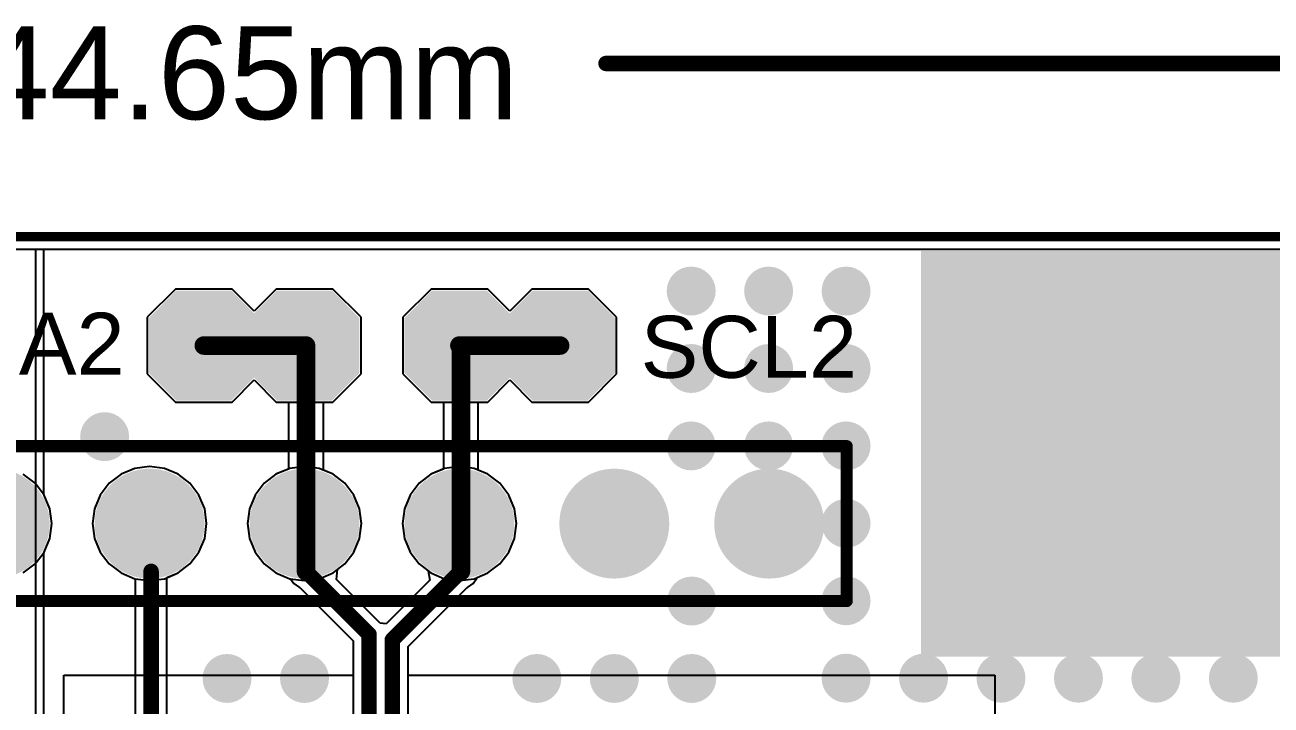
# Model space of a CAD drawing. Header units: millimetres. Extents: x -3 to 5381, y -54 to 5355.
# Drawn here: x 14.75 to 35.18, y -4.68 to 6.47 of the extents above; entities that cross this region are included whole.
import ezdxf

# ---------------------------------------------------------------- set-up
doc = ezdxf.new("R2010")
doc.units = ezdxf.units.MM
for name, color, linetype in [('BottomLayer', 5, 'Continuous'), ('BottomSolder', 6, 'Continuous'), ('Mechanical1', 6, 'Continuous'), ('Mechanical2', 216, 'Continuous'), ('MultiLayer', 9, 'Continuous'), ('PadHoleLayer', 156, 'Continuous'), ('TopLayer', 1, 'Continuous'), ('TopOverlay', 2, 'Continuous'), ('TopSolder', 216, 'Continuous'), ('ViaHoleLayer', 16, 'Continuous')]:
    doc.layers.add(name, color=color, linetype=linetype)
doc.styles.add('Arial', font='arial.ttf', dxfattribs={"height": 0.2})

# ---------------------------------------------------------------- blocks, each defined once
blk = doc.blocks.new('PZ254V_11_07P_3')
at = {"layer": 'BottomLayer'}
blk.add_hatch(color=5, dxfattribs=at).paths.add_polyline_path([(0.7999996699999999, 0.7999996699999999), (0.7999996699999999, -0.7999996699999999), (-0.7999996699999999, -0.7999996699999999), (-0.7999996699999999, 0.7999996699999999)])
h = blk.add_hatch(color=5, dxfattribs=at)
edge = h.paths.add_edge_path()
edge.add_arc((0, -2.54), 0.7999984, 0, 360)
h = blk.add_hatch(color=5, dxfattribs=at)
edge = h.paths.add_edge_path()
edge.add_arc((0, -5.08), 0.7999984, 0, 360)
h = blk.add_hatch(color=5, dxfattribs=at)
edge = h.paths.add_edge_path()
edge.add_arc((0, -7.619999999999999), 0.7999984, 0, 360)
h = blk.add_hatch(color=5, dxfattribs=at)
edge = h.paths.add_edge_path()
edge.add_arc((0, -10.16), 0.7999984, 0, 360)
h = blk.add_hatch(color=5, dxfattribs=at)
edge = h.paths.add_edge_path()
edge.add_arc((0, -12.7), 0.7999984, 0, 360)
h = blk.add_hatch(color=5, dxfattribs=at)
edge = h.paths.add_edge_path()
edge.add_arc((0, -15.24), 0.7999984, 0, 360)
at = {"layer": 'BottomSolder'}
blk.add_hatch(color=6, dxfattribs=at).paths.add_polyline_path([(0.90159967, 0.90159967), (0.90159967, -0.90159967), (-0.90159967, -0.90159967), (-0.90159967, 0.90159967)])
h = blk.add_hatch(color=6, dxfattribs=at)
edge = h.paths.add_edge_path()
edge.add_arc((0, -2.54), 0.9015983999999999, 0, 360)
h = blk.add_hatch(color=6, dxfattribs=at)
edge = h.paths.add_edge_path()
edge.add_arc((0, -5.08), 0.9015983999999999, 0, 360)
h = blk.add_hatch(color=6, dxfattribs=at)
edge = h.paths.add_edge_path()
edge.add_arc((0, -7.619999999999999), 0.9015983999999999, 0, 360)
h = blk.add_hatch(color=6, dxfattribs=at)
edge = h.paths.add_edge_path()
edge.add_arc((0, -10.16), 0.9015983999999999, 0, 360)
h = blk.add_hatch(color=6, dxfattribs=at)
edge = h.paths.add_edge_path()
edge.add_arc((0, -12.7), 0.9015983999999999, 0, 360)
h = blk.add_hatch(color=6, dxfattribs=at)
edge = h.paths.add_edge_path()
edge.add_arc((0, -15.24), 0.9015983999999999, 0, 360)
at = {"layer": 'MultiLayer'}
blk.add_hatch(color=9, dxfattribs=at).paths.add_polyline_path([(0.7999996699999999, 0.7999996699999999), (0.7999996699999999, -0.7999996699999999), (-0.7999996699999999, -0.7999996699999999), (-0.7999996699999999, 0.7999996699999999)])
h = blk.add_hatch(color=9, dxfattribs=at)
edge = h.paths.add_edge_path()
edge.add_arc((0, -2.54), 0.7999984, 0, 360)
h = blk.add_hatch(color=9, dxfattribs=at)
edge = h.paths.add_edge_path()
edge.add_arc((0, -5.08), 0.7999984, 0, 360)
h = blk.add_hatch(color=9, dxfattribs=at)
edge = h.paths.add_edge_path()
edge.add_arc((0, -7.619999999999999), 0.7999984, 0, 360)
h = blk.add_hatch(color=9, dxfattribs=at)
edge = h.paths.add_edge_path()
edge.add_arc((0, -10.16), 0.7999984, 0, 360)
h = blk.add_hatch(color=9, dxfattribs=at)
edge = h.paths.add_edge_path()
edge.add_arc((0, -12.7), 0.7999984, 0, 360)
h = blk.add_hatch(color=9, dxfattribs=at)
edge = h.paths.add_edge_path()
edge.add_arc((0, -15.24), 0.7999984, 0, 360)
at = {"layer": 'PadHoleLayer'}
h = blk.add_hatch(color=156, dxfattribs=at)
edge = h.paths.add_edge_path()
edge.add_arc((0, 0), 0.4499991, 0, 360)
h = blk.add_hatch(color=156, dxfattribs=at)
edge = h.paths.add_edge_path()
edge.add_arc((0, -2.54), 0.4499991, 0, 360)
h = blk.add_hatch(color=156, dxfattribs=at)
edge = h.paths.add_edge_path()
edge.add_arc((0, -5.08), 0.4499991, 0, 360)
h = blk.add_hatch(color=156, dxfattribs=at)
edge = h.paths.add_edge_path()
edge.add_arc((0, -7.619999999999999), 0.4499991, 0, 360)
h = blk.add_hatch(color=156, dxfattribs=at)
edge = h.paths.add_edge_path()
edge.add_arc((0, -10.16), 0.4499991, 0, 360)
h = blk.add_hatch(color=156, dxfattribs=at)
edge = h.paths.add_edge_path()
edge.add_arc((0, -12.7), 0.4499991, 0, 360)
h = blk.add_hatch(color=156, dxfattribs=at)
edge = h.paths.add_edge_path()
edge.add_arc((0, -15.24), 0.4499991, 0, 360)
at = {"layer": 'TopLayer'}
blk.add_hatch(color=1, dxfattribs=at).paths.add_polyline_path([(0.7999996699999999, 0.7999996699999999), (0.7999996699999999, -0.7999996699999999), (-0.7999996699999999, -0.7999996699999999), (-0.7999996699999999, 0.7999996699999999)])
h = blk.add_hatch(color=1, dxfattribs=at)
edge = h.paths.add_edge_path()
edge.add_arc((0, -2.54), 0.7999984, 0, 360)
h = blk.add_hatch(color=1, dxfattribs=at)
edge = h.paths.add_edge_path()
edge.add_arc((0, -5.08), 0.7999984, 0, 360)
h = blk.add_hatch(color=1, dxfattribs=at)
edge = h.paths.add_edge_path()
edge.add_arc((0, -7.619999999999999), 0.7999984, 0, 360)
h = blk.add_hatch(color=1, dxfattribs=at)
edge = h.paths.add_edge_path()
edge.add_arc((0, -10.16), 0.7999984, 0, 360)
h = blk.add_hatch(color=1, dxfattribs=at)
edge = h.paths.add_edge_path()
edge.add_arc((0, -12.7), 0.7999984, 0, 360)
h = blk.add_hatch(color=1, dxfattribs=at)
edge = h.paths.add_edge_path()
edge.add_arc((0, -15.24), 0.7999984, 0, 360)
at = {"layer": 'TopSolder'}
blk.add_hatch(color=216, dxfattribs=at).paths.add_polyline_path([(0.90159967, 0.90159967), (0.90159967, -0.90159967), (-0.90159967, -0.90159967), (-0.90159967, 0.90159967)])
h = blk.add_hatch(color=216, dxfattribs=at)
edge = h.paths.add_edge_path()
edge.add_arc((0, -2.54), 0.9015983999999999, 0, 360)
h = blk.add_hatch(color=216, dxfattribs=at)
edge = h.paths.add_edge_path()
edge.add_arc((0, -5.08), 0.9015983999999999, 0, 360)
h = blk.add_hatch(color=216, dxfattribs=at)
edge = h.paths.add_edge_path()
edge.add_arc((0, -7.619999999999999), 0.9015983999999999, 0, 360)
h = blk.add_hatch(color=216, dxfattribs=at)
edge = h.paths.add_edge_path()
edge.add_arc((0, -10.16), 0.9015983999999999, 0, 360)
h = blk.add_hatch(color=216, dxfattribs=at)
edge = h.paths.add_edge_path()
edge.add_arc((0, -12.7), 0.9015983999999999, 0, 360)
h = blk.add_hatch(color=216, dxfattribs=at)
edge = h.paths.add_edge_path()
edge.add_arc((0, -15.24), 0.9015983999999999, 0, 360)
at = {"layer": 'TopOverlay', "const_width": 0.1999996}
for points in [[(-1.27, 1.27), (1.27, 1.27)], [(-1.27, 1.27), (-1.27, -16.51)], [(1.27, 1.27), (1.27, -16.51)], [(-1.27, -16.51), (1.27, -16.51)]]:
    blk.add_lwpolyline(points, dxfattribs=at)
at = {"layer": 'TopOverlay', "const_width": 0.0999998}
for points in [[(-1.3199999, 1.27, 1), (-1.2200001, 1.27, 1)], [(-1.3199999, 1.27, 1), (-1.2200001, 1.27, 1)], [(1.2200001, 1.27, 1), (1.3199999, 1.27, 1)], [(1.2200001, 1.27, 1), (1.3199999, 1.27, 1)], [(-1.3199999, -16.51, 1), (-1.2200001, -16.51, 1)], [(-1.3199999, -16.51, 1), (-1.2200001, -16.51, 1)], [(1.2200001, -16.51, 1), (1.3199999, -16.51, 1)], [(1.2200001, -16.51, 1), (1.3199999, -16.51, 1)]]:
    blk.add_lwpolyline(points, format="xyb", close=True, dxfattribs=at)
blk = doc.blocks.new('WIREPAD_30')
at = {"layer": 'BottomLayer'}
blk.add_hatch(color=5, dxfattribs=at).paths.add_polyline_path([(-0.259638165, -2.50631833), (-1.059637835, -2.50631833), (-1.45963767, -2.906318165), (-1.45963767, -3.706317835), (-1.059637835, -4.10631767), (-0.259638165, -4.10631767), (0.14036167, -3.706317835), (0.14036167, -2.906318165)])
at = {"layer": 'BottomSolder'}
blk.add_hatch(color=6, dxfattribs=at).paths.add_polyline_path([(-0.208838165, -2.40471833), (-1.110437835, -2.40471833), (-1.56123767, -2.855518165), (-1.56123767, -3.757117835), (-1.110437835, -4.20791767), (-0.208838165, -4.20791767), (0.24196167, -3.757117835), (0.24196167, -2.855518165)])
at = {"layer": 'MultiLayer'}
blk.add_hatch(color=9, dxfattribs=at).paths.add_polyline_path([(-0.259638165, -2.50631833), (-1.059637835, -2.50631833), (-1.45963767, -2.906318165), (-1.45963767, -3.706317835), (-1.059637835, -4.10631767), (-0.259638165, -4.10631767), (0.14036167, -3.706317835), (0.14036167, -2.906318165)])
at = {"layer": 'PadHoleLayer'}
h = blk.add_hatch(color=156, dxfattribs=at)
edge = h.paths.add_edge_path()
edge.add_arc((-0.659638, -3.306318), 0.40649906, 0, 360)
at = {"layer": 'TopLayer'}
blk.add_hatch(color=1, dxfattribs=at).paths.add_polyline_path([(-0.259638165, -2.50631833), (-1.059637835, -2.50631833), (-1.45963767, -2.906318165), (-1.45963767, -3.706317835), (-1.059637835, -4.10631767), (-0.259638165, -4.10631767), (0.14036167, -3.706317835), (0.14036167, -2.906318165)])
at = {"layer": 'TopSolder'}
blk.add_hatch(color=216, dxfattribs=at).paths.add_polyline_path([(-0.208838165, -2.40471833), (-1.110437835, -2.40471833), (-1.56123767, -2.855518165), (-1.56123767, -3.757117835), (-1.110437835, -4.20791767), (-0.208838165, -4.20791767), (0.24196167, -3.757117835), (0.24196167, -2.855518165)])
blk = doc.blocks.new('WIREPAD_31')
at = {"layer": 'BottomLayer'}
blk.add_hatch(color=5, dxfattribs=at).paths.add_polyline_path([(0.399999835, 0.7999996699999999), (-0.399999835, 0.7999996699999999), (-0.7999996699999999, 0.399999835), (-0.7999996699999999, -0.399999835), (-0.399999835, -0.7999996699999999), (0.399999835, -0.7999996699999999), (0.7999996699999999, -0.399999835), (0.7999996699999999, 0.399999835)])
at = {"layer": 'BottomSolder'}
blk.add_hatch(color=6, dxfattribs=at).paths.add_polyline_path([(0.450799835, 0.90159967), (-0.450799835, 0.90159967), (-0.90159967, 0.450799835), (-0.90159967, -0.450799835), (-0.450799835, -0.90159967), (0.450799835, -0.90159967), (0.90159967, -0.450799835), (0.90159967, 0.450799835)])
at = {"layer": 'MultiLayer'}
blk.add_hatch(color=9, dxfattribs=at).paths.add_polyline_path([(0.399999835, 0.7999996699999999), (-0.399999835, 0.7999996699999999), (-0.7999996699999999, 0.399999835), (-0.7999996699999999, -0.399999835), (-0.399999835, -0.7999996699999999), (0.399999835, -0.7999996699999999), (0.7999996699999999, -0.399999835), (0.7999996699999999, 0.399999835)])
at = {"layer": 'PadHoleLayer'}
h = blk.add_hatch(color=156, dxfattribs=at)
edge = h.paths.add_edge_path()
edge.add_arc((0, 0), 0.40649906, 0, 360)
at = {"layer": 'TopLayer'}
blk.add_hatch(color=1, dxfattribs=at).paths.add_polyline_path([(0.399999835, 0.7999996699999999), (-0.399999835, 0.7999996699999999), (-0.7999996699999999, 0.399999835), (-0.7999996699999999, -0.399999835), (-0.399999835, -0.7999996699999999), (0.399999835, -0.7999996699999999), (0.7999996699999999, -0.399999835), (0.7999996699999999, 0.399999835)])
at = {"layer": 'TopSolder'}
blk.add_hatch(color=216, dxfattribs=at).paths.add_polyline_path([(0.450799835, 0.90159967), (-0.450799835, 0.90159967), (-0.90159967, 0.450799835), (-0.90159967, -0.450799835), (-0.450799835, -0.90159967), (0.450799835, -0.90159967), (0.90159967, -0.450799835), (0.90159967, 0.450799835)])
blk = doc.blocks.new('WIREPAD_34')
at = {"layer": 'BottomLayer'}
blk.add_hatch(color=5, dxfattribs=at).paths.add_polyline_path([(1.035761835, 0.7999996699999999), (0.235762165, 0.7999996699999999), (-0.16423767, 0.399999835), (-0.16423767, -0.399999835), (0.235762165, -0.7999996699999999), (1.035761835, -0.7999996699999999), (1.43576167, -0.399999835), (1.43576167, 0.399999835)])
at = {"layer": 'BottomSolder'}
blk.add_hatch(color=6, dxfattribs=at).paths.add_polyline_path([(1.086561835, 0.90159967), (0.184962165, 0.90159967), (-0.26583767, 0.450799835), (-0.26583767, -0.450799835), (0.184962165, -0.90159967), (1.086561835, -0.90159967), (1.53736167, -0.450799835), (1.53736167, 0.450799835)])
at = {"layer": 'MultiLayer'}
blk.add_hatch(color=9, dxfattribs=at).paths.add_polyline_path([(1.035761835, 0.7999996699999999), (0.235762165, 0.7999996699999999), (-0.16423767, 0.399999835), (-0.16423767, -0.399999835), (0.235762165, -0.7999996699999999), (1.035761835, -0.7999996699999999), (1.43576167, -0.399999835), (1.43576167, 0.399999835)])
at = {"layer": 'PadHoleLayer'}
h = blk.add_hatch(color=156, dxfattribs=at)
edge = h.paths.add_edge_path()
edge.add_arc((0.6357619999999999, 0), 0.40649906, 0, 360)
at = {"layer": 'TopLayer'}
blk.add_hatch(color=1, dxfattribs=at).paths.add_polyline_path([(1.035761835, 0.7999996699999999), (0.235762165, 0.7999996699999999), (-0.16423767, 0.399999835), (-0.16423767, -0.399999835), (0.235762165, -0.7999996699999999), (1.035761835, -0.7999996699999999), (1.43576167, -0.399999835), (1.43576167, 0.399999835)])
at = {"layer": 'TopSolder'}
blk.add_hatch(color=216, dxfattribs=at).paths.add_polyline_path([(1.086561835, 0.90159967), (0.184962165, 0.90159967), (-0.26583767, 0.450799835), (-0.26583767, -0.450799835), (0.184962165, -0.90159967), (1.086561835, -0.90159967), (1.53736167, -0.450799835), (1.53736167, 0.450799835)])
blk = doc.blocks.new('WIREPAD_35')
at = {"layer": 'BottomLayer'}
blk.add_hatch(color=5, dxfattribs=at).paths.add_polyline_path([(0.399999835, 0.7999996699999999), (-0.399999835, 0.7999996699999999), (-0.7999996699999999, 0.399999835), (-0.7999996699999999, -0.399999835), (-0.399999835, -0.7999996699999999), (0.399999835, -0.7999996699999999), (0.7999996699999999, -0.399999835), (0.7999996699999999, 0.399999835)])
at = {"layer": 'BottomSolder'}
blk.add_hatch(color=6, dxfattribs=at).paths.add_polyline_path([(0.450799835, 0.90159967), (-0.450799835, 0.90159967), (-0.90159967, 0.450799835), (-0.90159967, -0.450799835), (-0.450799835, -0.90159967), (0.450799835, -0.90159967), (0.90159967, -0.450799835), (0.90159967, 0.450799835)])
at = {"layer": 'MultiLayer'}
blk.add_hatch(color=9, dxfattribs=at).paths.add_polyline_path([(0.399999835, 0.7999996699999999), (-0.399999835, 0.7999996699999999), (-0.7999996699999999, 0.399999835), (-0.7999996699999999, -0.399999835), (-0.399999835, -0.7999996699999999), (0.399999835, -0.7999996699999999), (0.7999996699999999, -0.399999835), (0.7999996699999999, 0.399999835)])
at = {"layer": 'PadHoleLayer'}
h = blk.add_hatch(color=156, dxfattribs=at)
edge = h.paths.add_edge_path()
edge.add_arc((0, 0), 0.40649906, 0, 360)
at = {"layer": 'TopLayer'}
blk.add_hatch(color=1, dxfattribs=at).paths.add_polyline_path([(0.399999835, 0.7999996699999999), (-0.399999835, 0.7999996699999999), (-0.7999996699999999, 0.399999835), (-0.7999996699999999, -0.399999835), (-0.399999835, -0.7999996699999999), (0.399999835, -0.7999996699999999), (0.7999996699999999, -0.399999835), (0.7999996699999999, 0.399999835)])
at = {"layer": 'TopSolder'}
blk.add_hatch(color=216, dxfattribs=at).paths.add_polyline_path([(0.450799835, 0.90159967), (-0.450799835, 0.90159967), (-0.90159967, 0.450799835), (-0.90159967, -0.450799835), (-0.450799835, -0.90159967), (0.450799835, -0.90159967), (0.90159967, -0.450799835), (0.90159967, 0.450799835)])
blk = doc.blocks.new('6_5MM_THTPAD_39')
at = {"layer": 'BottomLayer'}
blk.add_hatch(color=5, dxfattribs=at).paths.add_polyline_path([(7.798562, 3.989832), (14.250162, 3.989832), (14.250162, -2.461768), (7.798562, -2.461768)])
at = {"layer": 'BottomSolder'}
blk.add_hatch(color=6, dxfattribs=at).paths.add_polyline_path([(7.696962, 4.091432), (14.351762, 4.091432), (14.351762, -2.563368), (7.696962, -2.563368)])
at = {"layer": 'MultiLayer'}
blk.add_hatch(color=9, dxfattribs=at).paths.add_polyline_path([(7.798562, 3.989832), (14.250162, 3.989832), (14.250162, -2.461768), (7.798562, -2.461768)])
at = {"layer": 'PadHoleLayer'}
h = blk.add_hatch(color=156, dxfattribs=at)
edge = h.paths.add_edge_path()
edge.add_arc((11.024362, 0.7640319999999999), 1.00000054, 0, 360)
at = {"layer": 'TopLayer'}
blk.add_hatch(color=1, dxfattribs=at).paths.add_polyline_path([(7.798562, 3.989832), (14.250162, 3.989832), (14.250162, -2.461768), (7.798562, -2.461768)])
at = {"layer": 'TopSolder'}
blk.add_hatch(color=216, dxfattribs=at).paths.add_polyline_path([(7.696962, 4.091432), (14.351762, 4.091432), (14.351762, -2.563368), (7.696962, -2.563368)])

msp = doc.modelspace()

# ---------------------------------------------------------------- hatches: boundary and pattern name
at = {"layer": 'BottomLayer'}
h = msp.add_hatch(color=5, dxfattribs=at)
edge = h.paths.add_edge_path()
edge.add_arc((25.67025346, 2.10855306), 0.2999994, 0, 360)
h = msp.add_hatch(color=5, dxfattribs=at)
edge = h.paths.add_edge_path()
edge.add_arc((26.94025346, 2.10855306), 0.2999994, 0, 360)
h = msp.add_hatch(color=5, dxfattribs=at)
edge = h.paths.add_edge_path()
edge.add_arc((28.21025346, 2.10855306), 0.2999994, 0, 360)
h = msp.add_hatch(color=5, dxfattribs=at)
edge = h.paths.add_edge_path()
edge.add_arc((25.67025346, 0.83855306), 0.2999994, 0, 360)
h = msp.add_hatch(color=5, dxfattribs=at)
edge = h.paths.add_edge_path()
edge.add_arc((26.94025346, 0.83855306), 0.2999994, 0, 360)
h = msp.add_hatch(color=5, dxfattribs=at)
edge = h.paths.add_edge_path()
edge.add_arc((28.21025346, 0.83855306), 0.2999994, 0, 360)
h = msp.add_hatch(color=5, dxfattribs=at)
edge = h.paths.add_edge_path()
edge.add_arc((16.0528, -0.2794), 0.2999994, 0, 360)
h = msp.add_hatch(color=5, dxfattribs=at)
edge = h.paths.add_edge_path()
edge.add_arc((25.67025346, -0.43144694), 0.2999994, 0, 360)
h = msp.add_hatch(color=5, dxfattribs=at)
edge = h.paths.add_edge_path()
edge.add_arc((26.94025346, -0.43144694), 0.2999994, 0, 360)
h = msp.add_hatch(color=5, dxfattribs=at)
edge = h.paths.add_edge_path()
edge.add_arc((28.21025346, -0.43144694), 0.2999994, 0, 360)
h = msp.add_hatch(color=5, dxfattribs=at)
edge = h.paths.add_edge_path()
edge.add_arc((28.21025346, -1.70144694), 0.2999994, 0, 360)
h = msp.add_hatch(color=5, dxfattribs=at)
edge = h.paths.add_edge_path()
edge.add_arc((25.680162, -2.976118), 0.2999994, 0, 360)
h = msp.add_hatch(color=5, dxfattribs=at)
edge = h.paths.add_edge_path()
edge.add_arc((28.21025346, -2.97144694), 0.2999994, 0, 360)
h = msp.add_hatch(color=5, dxfattribs=at)
edge = h.paths.add_edge_path()
edge.add_arc((18.060162, -4.246118), 0.2999994, 0, 360)
h = msp.add_hatch(color=5, dxfattribs=at)
edge = h.paths.add_edge_path()
edge.add_arc((19.330162, -4.246118), 0.2999994, 0, 360)
h = msp.add_hatch(color=5, dxfattribs=at)
edge = h.paths.add_edge_path()
edge.add_arc((23.140162, -4.246118), 0.2999994, 0, 360)
h = msp.add_hatch(color=5, dxfattribs=at)
edge = h.paths.add_edge_path()
edge.add_arc((24.410162, -4.246118), 0.2999994, 0, 360)
h = msp.add_hatch(color=5, dxfattribs=at)
edge = h.paths.add_edge_path()
edge.add_arc((25.680162, -4.246118), 0.2999994, 0, 360)
h = msp.add_hatch(color=5, dxfattribs=at)
edge = h.paths.add_edge_path()
edge.add_arc((28.21025346, -4.241446939999999), 0.2999994, 0, 360)
h = msp.add_hatch(color=5, dxfattribs=at)
edge = h.paths.add_edge_path()
edge.add_arc((29.48025346, -4.241446939999999), 0.2999994, 0, 360)
h = msp.add_hatch(color=5, dxfattribs=at)
edge = h.paths.add_edge_path()
edge.add_arc((30.75025346, -4.241446939999999), 0.2999994, 0, 360)
h = msp.add_hatch(color=5, dxfattribs=at)
edge = h.paths.add_edge_path()
edge.add_arc((32.02025346, -4.241446939999999), 0.2999994, 0, 360)
h = msp.add_hatch(color=5, dxfattribs=at)
edge = h.paths.add_edge_path()
edge.add_arc((33.29025346, -4.241446939999999), 0.2999994, 0, 360)
h = msp.add_hatch(color=5, dxfattribs=at)
edge = h.paths.add_edge_path()
edge.add_arc((34.56025346, -4.241446939999999), 0.2999994, 0, 360)
at = {"layer": 'BottomSolder'}
h = msp.add_hatch(color=6, dxfattribs=at)
edge = h.paths.add_edge_path()
edge.add_arc((25.67025346, 2.10855306), 0.4015993999999999, 0, 360)
h = msp.add_hatch(color=6, dxfattribs=at)
edge = h.paths.add_edge_path()
edge.add_arc((26.94025346, 2.10855306), 0.4015993999999999, 0, 360)
h = msp.add_hatch(color=6, dxfattribs=at)
edge = h.paths.add_edge_path()
edge.add_arc((28.21025346, 2.10855306), 0.4015993999999999, 0, 360)
h = msp.add_hatch(color=6, dxfattribs=at)
edge = h.paths.add_edge_path()
edge.add_arc((25.67025346, 0.83855306), 0.4015993999999999, 0, 360)
h = msp.add_hatch(color=6, dxfattribs=at)
edge = h.paths.add_edge_path()
edge.add_arc((26.94025346, 0.83855306), 0.4015993999999999, 0, 360)
h = msp.add_hatch(color=6, dxfattribs=at)
edge = h.paths.add_edge_path()
edge.add_arc((28.21025346, 0.83855306), 0.4015993999999999, 0, 360)
h = msp.add_hatch(color=6, dxfattribs=at)
edge = h.paths.add_edge_path()
edge.add_arc((16.0528, -0.2794), 0.4015993999999999, 0, 360)
h = msp.add_hatch(color=6, dxfattribs=at)
edge = h.paths.add_edge_path()
edge.add_arc((25.67025346, -0.43144694), 0.4015993999999999, 0, 360)
h = msp.add_hatch(color=6, dxfattribs=at)
edge = h.paths.add_edge_path()
edge.add_arc((26.94025346, -0.43144694), 0.4015993999999999, 0, 360)
h = msp.add_hatch(color=6, dxfattribs=at)
edge = h.paths.add_edge_path()
edge.add_arc((28.21025346, -0.43144694), 0.4015993999999999, 0, 360)
h = msp.add_hatch(color=6, dxfattribs=at)
edge = h.paths.add_edge_path()
edge.add_arc((28.21025346, -1.70144694), 0.4015993999999999, 0, 360)
h = msp.add_hatch(color=6, dxfattribs=at)
edge = h.paths.add_edge_path()
edge.add_arc((25.680162, -2.976118), 0.4015993999999999, 0, 360)
h = msp.add_hatch(color=6, dxfattribs=at)
edge = h.paths.add_edge_path()
edge.add_arc((28.21025346, -2.97144694), 0.4015993999999999, 0, 360)
h = msp.add_hatch(color=6, dxfattribs=at)
edge = h.paths.add_edge_path()
edge.add_arc((18.060162, -4.246118), 0.4015993999999999, 0, 360)
h = msp.add_hatch(color=6, dxfattribs=at)
edge = h.paths.add_edge_path()
edge.add_arc((19.330162, -4.246118), 0.4015993999999999, 0, 360)
h = msp.add_hatch(color=6, dxfattribs=at)
edge = h.paths.add_edge_path()
edge.add_arc((23.140162, -4.246118), 0.4015993999999999, 0, 360)
h = msp.add_hatch(color=6, dxfattribs=at)
edge = h.paths.add_edge_path()
edge.add_arc((24.410162, -4.246118), 0.4015993999999999, 0, 360)
h = msp.add_hatch(color=6, dxfattribs=at)
edge = h.paths.add_edge_path()
edge.add_arc((25.680162, -4.246118), 0.4015993999999999, 0, 360)
h = msp.add_hatch(color=6, dxfattribs=at)
edge = h.paths.add_edge_path()
edge.add_arc((28.21025346, -4.241446939999999), 0.4015993999999999, 0, 360)
h = msp.add_hatch(color=6, dxfattribs=at)
edge = h.paths.add_edge_path()
edge.add_arc((29.48025346, -4.241446939999999), 0.4015993999999999, 0, 360)
h = msp.add_hatch(color=6, dxfattribs=at)
edge = h.paths.add_edge_path()
edge.add_arc((30.75025346, -4.241446939999999), 0.4015993999999999, 0, 360)
h = msp.add_hatch(color=6, dxfattribs=at)
edge = h.paths.add_edge_path()
edge.add_arc((32.02025346, -4.241446939999999), 0.4015993999999999, 0, 360)
h = msp.add_hatch(color=6, dxfattribs=at)
edge = h.paths.add_edge_path()
edge.add_arc((33.29025346, -4.241446939999999), 0.4015993999999999, 0, 360)
h = msp.add_hatch(color=6, dxfattribs=at)
edge = h.paths.add_edge_path()
edge.add_arc((34.56025346, -4.241446939999999), 0.4015993999999999, 0, 360)
at = {"layer": 'TopLayer'}
h = msp.add_hatch(color=1, dxfattribs=at)
edge = h.paths.add_edge_path()
edge.add_arc((25.67025346, 2.10855306), 0.2999994, 0, 360)
h = msp.add_hatch(color=1, dxfattribs=at)
edge = h.paths.add_edge_path()
edge.add_arc((26.94025346, 2.10855306), 0.2999994, 0, 360)
h = msp.add_hatch(color=1, dxfattribs=at)
edge = h.paths.add_edge_path()
edge.add_arc((28.21025346, 2.10855306), 0.2999994, 0, 360)
h = msp.add_hatch(color=1, dxfattribs=at)
edge = h.paths.add_edge_path()
edge.add_arc((25.67025346, 0.83855306), 0.2999994, 0, 360)
h = msp.add_hatch(color=1, dxfattribs=at)
edge = h.paths.add_edge_path()
edge.add_arc((26.94025346, 0.83855306), 0.2999994, 0, 360)
h = msp.add_hatch(color=1, dxfattribs=at)
edge = h.paths.add_edge_path()
edge.add_arc((28.21025346, 0.83855306), 0.2999994, 0, 360)
h = msp.add_hatch(color=1, dxfattribs=at)
edge = h.paths.add_edge_path()
edge.add_arc((16.0528, -0.2794), 0.2999994, 0, 360)
h = msp.add_hatch(color=1, dxfattribs=at)
edge = h.paths.add_edge_path()
edge.add_arc((25.67025346, -0.43144694), 0.2999994, 0, 360)
h = msp.add_hatch(color=1, dxfattribs=at)
edge = h.paths.add_edge_path()
edge.add_arc((26.94025346, -0.43144694), 0.2999994, 0, 360)
h = msp.add_hatch(color=1, dxfattribs=at)
edge = h.paths.add_edge_path()
edge.add_arc((28.21025346, -0.43144694), 0.2999994, 0, 360)
h = msp.add_hatch(color=1, dxfattribs=at)
edge = h.paths.add_edge_path()
edge.add_arc((28.21025346, -1.70144694), 0.2999994, 0, 360)
h = msp.add_hatch(color=1, dxfattribs=at)
edge = h.paths.add_edge_path()
edge.add_arc((25.680162, -2.976118), 0.2999994, 0, 360)
h = msp.add_hatch(color=1, dxfattribs=at)
edge = h.paths.add_edge_path()
edge.add_arc((28.21025346, -2.97144694), 0.2999994, 0, 360)
h = msp.add_hatch(color=1, dxfattribs=at)
edge = h.paths.add_edge_path()
edge.add_arc((18.060162, -4.246118), 0.2999994, 0, 360)
h = msp.add_hatch(color=1, dxfattribs=at)
edge = h.paths.add_edge_path()
edge.add_arc((19.330162, -4.246118), 0.2999994, 0, 360)
h = msp.add_hatch(color=1, dxfattribs=at)
edge = h.paths.add_edge_path()
edge.add_arc((23.140162, -4.246118), 0.2999994, 0, 360)
h = msp.add_hatch(color=1, dxfattribs=at)
edge = h.paths.add_edge_path()
edge.add_arc((24.410162, -4.246118), 0.2999994, 0, 360)
h = msp.add_hatch(color=1, dxfattribs=at)
edge = h.paths.add_edge_path()
edge.add_arc((25.680162, -4.246118), 0.2999994, 0, 360)
h = msp.add_hatch(color=1, dxfattribs=at)
edge = h.paths.add_edge_path()
edge.add_arc((28.21025346, -4.241446939999999), 0.2999994, 0, 360)
h = msp.add_hatch(color=1, dxfattribs=at)
edge = h.paths.add_edge_path()
edge.add_arc((29.48025346, -4.241446939999999), 0.2999994, 0, 360)
h = msp.add_hatch(color=1, dxfattribs=at)
edge = h.paths.add_edge_path()
edge.add_arc((30.75025346, -4.241446939999999), 0.2999994, 0, 360)
h = msp.add_hatch(color=1, dxfattribs=at)
edge = h.paths.add_edge_path()
edge.add_arc((32.02025346, -4.241446939999999), 0.2999994, 0, 360)
h = msp.add_hatch(color=1, dxfattribs=at)
edge = h.paths.add_edge_path()
edge.add_arc((33.29025346, -4.241446939999999), 0.2999994, 0, 360)
h = msp.add_hatch(color=1, dxfattribs=at)
edge = h.paths.add_edge_path()
edge.add_arc((34.56025346, -4.241446939999999), 0.2999994, 0, 360)
at = {"layer": 'TopSolder'}
h = msp.add_hatch(color=216, dxfattribs=at)
edge = h.paths.add_edge_path()
edge.add_arc((25.67025346, 2.10855306), 0.4015993999999999, 0, 360)
h = msp.add_hatch(color=216, dxfattribs=at)
edge = h.paths.add_edge_path()
edge.add_arc((26.94025346, 2.10855306), 0.4015993999999999, 0, 360)
h = msp.add_hatch(color=216, dxfattribs=at)
edge = h.paths.add_edge_path()
edge.add_arc((28.21025346, 2.10855306), 0.4015993999999999, 0, 360)
h = msp.add_hatch(color=216, dxfattribs=at)
edge = h.paths.add_edge_path()
edge.add_arc((25.67025346, 0.83855306), 0.4015993999999999, 0, 360)
h = msp.add_hatch(color=216, dxfattribs=at)
edge = h.paths.add_edge_path()
edge.add_arc((26.94025346, 0.83855306), 0.4015993999999999, 0, 360)
h = msp.add_hatch(color=216, dxfattribs=at)
edge = h.paths.add_edge_path()
edge.add_arc((28.21025346, 0.83855306), 0.4015993999999999, 0, 360)
h = msp.add_hatch(color=216, dxfattribs=at)
edge = h.paths.add_edge_path()
edge.add_arc((16.0528, -0.2794), 0.4015993999999999, 0, 360)
h = msp.add_hatch(color=216, dxfattribs=at)
edge = h.paths.add_edge_path()
edge.add_arc((25.67025346, -0.43144694), 0.4015993999999999, 0, 360)
h = msp.add_hatch(color=216, dxfattribs=at)
edge = h.paths.add_edge_path()
edge.add_arc((26.94025346, -0.43144694), 0.4015993999999999, 0, 360)
h = msp.add_hatch(color=216, dxfattribs=at)
edge = h.paths.add_edge_path()
edge.add_arc((28.21025346, -0.43144694), 0.4015993999999999, 0, 360)
h = msp.add_hatch(color=216, dxfattribs=at)
edge = h.paths.add_edge_path()
edge.add_arc((28.21025346, -1.70144694), 0.4015993999999999, 0, 360)
h = msp.add_hatch(color=216, dxfattribs=at)
edge = h.paths.add_edge_path()
edge.add_arc((25.680162, -2.976118), 0.4015993999999999, 0, 360)
h = msp.add_hatch(color=216, dxfattribs=at)
edge = h.paths.add_edge_path()
edge.add_arc((28.21025346, -2.97144694), 0.4015993999999999, 0, 360)
h = msp.add_hatch(color=216, dxfattribs=at)
edge = h.paths.add_edge_path()
edge.add_arc((18.060162, -4.246118), 0.4015993999999999, 0, 360)
h = msp.add_hatch(color=216, dxfattribs=at)
edge = h.paths.add_edge_path()
edge.add_arc((19.330162, -4.246118), 0.4015993999999999, 0, 360)
h = msp.add_hatch(color=216, dxfattribs=at)
edge = h.paths.add_edge_path()
edge.add_arc((23.140162, -4.246118), 0.4015993999999999, 0, 360)
h = msp.add_hatch(color=216, dxfattribs=at)
edge = h.paths.add_edge_path()
edge.add_arc((24.410162, -4.246118), 0.4015993999999999, 0, 360)
h = msp.add_hatch(color=216, dxfattribs=at)
edge = h.paths.add_edge_path()
edge.add_arc((25.680162, -4.246118), 0.4015993999999999, 0, 360)
h = msp.add_hatch(color=216, dxfattribs=at)
edge = h.paths.add_edge_path()
edge.add_arc((28.21025346, -4.241446939999999), 0.4015993999999999, 0, 360)
h = msp.add_hatch(color=216, dxfattribs=at)
edge = h.paths.add_edge_path()
edge.add_arc((29.48025346, -4.241446939999999), 0.4015993999999999, 0, 360)
h = msp.add_hatch(color=216, dxfattribs=at)
edge = h.paths.add_edge_path()
edge.add_arc((30.75025346, -4.241446939999999), 0.4015993999999999, 0, 360)
h = msp.add_hatch(color=216, dxfattribs=at)
edge = h.paths.add_edge_path()
edge.add_arc((32.02025346, -4.241446939999999), 0.4015993999999999, 0, 360)
h = msp.add_hatch(color=216, dxfattribs=at)
edge = h.paths.add_edge_path()
edge.add_arc((33.29025346, -4.241446939999999), 0.4015993999999999, 0, 360)
h = msp.add_hatch(color=216, dxfattribs=at)
edge = h.paths.add_edge_path()
edge.add_arc((34.56025346, -4.241446939999999), 0.4015993999999999, 0, 360)
at = {"layer": 'ViaHoleLayer'}
h = msp.add_hatch(color=16, dxfattribs=at)
edge = h.paths.add_edge_path()
edge.add_arc((25.67025346, 2.10855306), 0.1499997, 0, 360)
h = msp.add_hatch(color=16, dxfattribs=at)
edge = h.paths.add_edge_path()
edge.add_arc((26.94025346, 2.10855306), 0.1499997, 0, 360)
h = msp.add_hatch(color=16, dxfattribs=at)
edge = h.paths.add_edge_path()
edge.add_arc((28.21025346, 2.10855306), 0.1499997, 0, 360)
h = msp.add_hatch(color=16, dxfattribs=at)
edge = h.paths.add_edge_path()
edge.add_arc((25.67025346, 0.83855306), 0.1499997, 0, 360)
h = msp.add_hatch(color=16, dxfattribs=at)
edge = h.paths.add_edge_path()
edge.add_arc((26.94025346, 0.83855306), 0.1499997, 0, 360)
h = msp.add_hatch(color=16, dxfattribs=at)
edge = h.paths.add_edge_path()
edge.add_arc((28.21025346, 0.83855306), 0.1499997, 0, 360)
h = msp.add_hatch(color=16, dxfattribs=at)
edge = h.paths.add_edge_path()
edge.add_arc((16.0528, -0.2794), 0.1499997, 0, 360)
h = msp.add_hatch(color=16, dxfattribs=at)
edge = h.paths.add_edge_path()
edge.add_arc((25.67025346, -0.43144694), 0.1499997, 0, 360)
h = msp.add_hatch(color=16, dxfattribs=at)
edge = h.paths.add_edge_path()
edge.add_arc((26.94025346, -0.43144694), 0.1499997, 0, 360)
h = msp.add_hatch(color=16, dxfattribs=at)
edge = h.paths.add_edge_path()
edge.add_arc((28.21025346, -0.43144694), 0.1499997, 0, 360)
h = msp.add_hatch(color=16, dxfattribs=at)
edge = h.paths.add_edge_path()
edge.add_arc((28.21025346, -1.70144694), 0.1499997, 0, 360)
h = msp.add_hatch(color=16, dxfattribs=at)
edge = h.paths.add_edge_path()
edge.add_arc((25.680162, -2.976118), 0.1499997, 0, 360)
h = msp.add_hatch(color=16, dxfattribs=at)
edge = h.paths.add_edge_path()
edge.add_arc((28.21025346, -2.97144694), 0.1499997, 0, 360)
h = msp.add_hatch(color=16, dxfattribs=at)
edge = h.paths.add_edge_path()
edge.add_arc((18.060162, -4.246118), 0.1499997, 0, 360)
h = msp.add_hatch(color=16, dxfattribs=at)
edge = h.paths.add_edge_path()
edge.add_arc((19.330162, -4.246118), 0.1499997, 0, 360)
h = msp.add_hatch(color=16, dxfattribs=at)
edge = h.paths.add_edge_path()
edge.add_arc((23.140162, -4.246118), 0.1499997, 0, 360)
h = msp.add_hatch(color=16, dxfattribs=at)
edge = h.paths.add_edge_path()
edge.add_arc((24.410162, -4.246118), 0.1499997, 0, 360)
h = msp.add_hatch(color=16, dxfattribs=at)
edge = h.paths.add_edge_path()
edge.add_arc((25.680162, -4.246118), 0.1499997, 0, 360)
h = msp.add_hatch(color=16, dxfattribs=at)
edge = h.paths.add_edge_path()
edge.add_arc((28.21025346, -4.241446939999999), 0.1499997, 0, 360)
h = msp.add_hatch(color=16, dxfattribs=at)
edge = h.paths.add_edge_path()
edge.add_arc((29.48025346, -4.241446939999999), 0.1499997, 0, 360)
h = msp.add_hatch(color=16, dxfattribs=at)
edge = h.paths.add_edge_path()
edge.add_arc((30.75025346, -4.241446939999999), 0.1499997, 0, 360)
h = msp.add_hatch(color=16, dxfattribs=at)
edge = h.paths.add_edge_path()
edge.add_arc((32.02025346, -4.241446939999999), 0.1499997, 0, 360)
h = msp.add_hatch(color=16, dxfattribs=at)
edge = h.paths.add_edge_path()
edge.add_arc((33.29025346, -4.241446939999999), 0.1499997, 0, 360)
h = msp.add_hatch(color=16, dxfattribs=at)
edge = h.paths.add_edge_path()
edge.add_arc((34.56025346, -4.241446939999999), 0.1499997, 0, 360)

# ---------------------------------------------------------------- linework, layer by layer
at = {"layer": 'BottomLayer'}
for p, q in [((9.201912, 2.79588214), (38.64655466, 2.79587706)), ((17.2156628, 2.1418804), (16.7521636, 1.6783812)), ((18.1426612, 2.1418804), (17.2156628, 2.1418804)), ((18.504662, 1.7798796), (18.1426612, 2.1418804)), ((18.8666628, 2.1418804), (18.504662, 1.7798796)), ((19.7936612, 2.1418804), (18.8666628, 2.1418804)), ((20.2571604, 1.6783812), (19.7936612, 2.1418804)), ((21.4066628, 2.1418804), (20.9431636, 1.6783812)), ((22.3336612, 2.1418804), (21.4066628, 2.1418804)), ((22.695662, 1.7798796), (22.3336612, 2.1418804)), ((23.0576628, 2.1418804), (22.695662, 1.7798796)), ((23.9846612, 2.1418804), (23.0576628, 2.1418804)), ((24.4481604, 1.6783812), (23.9846612, 2.1418804)), ((16.7521636, 1.6783812), (16.7521636, 0.7513828)), ((20.2571604, 0.7513828), (20.2571604, 1.6783812)), ((20.9431636, 1.6783812), (20.9431636, 0.7513828)), ((24.4481604, 0.7513828), (24.4481604, 1.6783812)), ((16.7521636, 0.7513828), (17.2156628, 0.2878836)), ((18.1426612, 0.2878836), (18.504662, 0.6498844)), ((18.504662, 0.6498844), (18.8666628, 0.2878836)), ((19.7936612, 0.2878836), (20.2571604, 0.7513828)), ((20.9431636, 0.7513828), (21.4066628, 0.2878836)), ((22.3336612, 0.2878836), (22.695662, 0.6498844)), ((22.695662, 0.6498844), (23.0576628, 0.2878836)), ((23.9846612, 0.2878836), (24.4481604, 0.7513828)), ((17.2156628, 0.2878836), (18.1426612, 0.2878836)), ((18.8666628, 0.2878836), (19.7936612, 0.2878836)), ((21.4066628, 0.2878836), (22.3336612, 0.2878836)), ((23.0576628, 0.2878836), (23.9846612, 0.2878836)), ((16.54816604, -0.80298036), (16.32266484, -0.8963863199999998)), ((16.790162, -0.77112114), (16.54816604, -0.80298036)), ((17.03215796, -0.80298036), (16.790162, -0.77112114)), ((17.25765916, -0.8963863199999998), (17.03215796, -0.80298036)), ((19.08816604, -0.80298036), (18.86266484, -0.8963863199999998)), ((19.330162, -0.77112114), (19.08816604, -0.80298036)), ((19.57215796, -0.80298036), (19.330162, -0.77112114)), ((19.79765916, -0.8963863199999998), (19.57215796, -0.80298036)), ((21.62816604, -0.80298036), (21.40266484, -0.8963863199999998)), ((21.870162, -0.77112114), (21.62816604, -0.80298036)), ((22.11215796, -0.80298036), (21.870162, -0.77112114)), ((22.33765916, -0.8963863199999998), (22.11215796, -0.80298036)), ((14.91130368, -1.04497632), (14.71765916, -0.8963863199999998)), ((16.32266484, -0.8963863199999998), (16.12902032, -1.04497632)), ((17.45130368, -1.04497632), (17.25765916, -0.8963863199999998)), ((18.86266484, -0.8963863199999998), (18.66902032, -1.04497632)), ((19.99130368, -1.04497632), (19.79765916, -0.8963863199999998)), ((21.40266484, -0.8963863199999998), (21.20902032, -1.04497632)), ((22.53130368, -1.04497632), (22.33765916, -0.8963863199999998)), ((15.05989368, -1.2386183), (14.91130368, -1.04497632)), ((16.12902032, -1.04497632), (15.98043032, -1.2386183)), ((17.59989368, -1.2386183), (17.45130368, -1.04497632)), ((18.66902032, -1.04497632), (18.52043032, -1.2386183)), ((20.13989368, -1.2386183), (19.99130368, -1.04497632)), ((21.20902032, -1.04497632), (21.06043032, -1.2386183)), ((22.67989368, -1.2386183), (22.53130368, -1.04497632)), ((15.15329964, -1.46412204), (15.05989368, -1.2386183)), ((15.98043032, -1.2386183), (15.88702436, -1.46412204)), ((17.69329964, -1.46412204), (17.59989368, -1.2386183)), ((18.52043032, -1.2386183), (18.42702436, -1.46412204)), ((20.23329964, -1.46412204), (20.13989368, -1.2386183)), ((21.06043032, -1.2386183), (20.96702436, -1.46412204)), ((22.77329964, -1.46412204), (22.67989368, -1.2386183)), ((15.18515886, -1.706118), (15.15329964, -1.46412204)), ((15.88702436, -1.46412204), (15.85516514, -1.706118)), ((17.72515886, -1.706118), (17.69329964, -1.46412204)), ((18.42702436, -1.46412204), (18.39516514, -1.706118)), ((20.26515886, -1.706118), (20.23329964, -1.46412204)), ((20.96702436, -1.46412204), (20.93516514, -1.706118)), ((22.80515886, -1.706118), (22.77329964, -1.46412204)), ((15.15329964, -1.94811396), (15.18515886, -1.706118)), ((15.85516514, -1.706118), (15.88702436, -1.94811396)), ((17.69329964, -1.94811396), (17.72515886, -1.706118)), ((18.39516514, -1.706118), (18.42702436, -1.94811396)), ((20.23329964, -1.94811396), (20.26515886, -1.706118)), ((20.93516514, -1.706118), (20.96702436, -1.94811396)), ((22.77329964, -1.94811396), (22.80515886, -1.706118)), ((15.05989368, -2.1736177), (15.15329964, -1.94811396)), ((15.88702436, -1.94811396), (15.98043032, -2.1736177)), ((17.59989368, -2.1736177), (17.69329964, -1.94811396)), ((18.42702436, -1.94811396), (18.52043032, -2.1736177)), ((20.13989368, -2.1736177), (20.23329964, -1.94811396)), ((20.96702436, -1.94811396), (21.06043032, -2.1736177)), ((22.67989368, -2.1736177), (22.77329964, -1.94811396)), ((14.91130368, -2.36725968), (15.05989368, -2.1736177)), ((15.98043032, -2.1736177), (16.12902032, -2.36725968)), ((17.45130368, -2.36725968), (17.59989368, -2.1736177)), ((18.52043032, -2.1736177), (18.66902032, -2.36725968)), ((19.99130368, -2.36725968), (20.13989368, -2.1736177)), ((21.06043032, -2.1736177), (21.20902032, -2.36725968)), ((22.53130368, -2.36725968), (22.67989368, -2.1736177)), ((14.71765916, -2.51584968), (14.91130368, -2.36725968)), ((16.12902032, -2.36725968), (16.32266484, -2.51584968)), ((17.25765916, -2.51584968), (17.45130368, -2.36725968)), ((18.66902032, -2.36725968), (18.86266484, -2.51584968)), ((19.79765916, -2.51584968), (19.99130368, -2.36725968)), ((21.20902032, -2.36725968), (21.40266484, -2.51584968)), ((22.33765916, -2.51584968), (22.53130368, -2.36725968)), ((16.32266484, -2.51584968), (16.54816604, -2.60925564)), ((16.54816604, -2.60925564), (16.55582414, -2.61026402)), ((16.55582414, -2.61026402), (16.55582414, -10.8966)), ((17.07377586, -2.59201666), (17.25765916, -2.51584968)), ((17.07377586, -10.78932818), (17.07377586, -2.59201666)), ((18.86266484, -2.51584968), (19.08816604, -2.60925564)), ((19.08816604, -2.60925564), (19.330162, -2.64111486)), ((19.330162, -2.64111486), (19.57215796, -2.60925564)), ((19.57215796, -2.60925564), (19.79765916, -2.51584968)), ((21.40266484, -2.51584968), (21.62816604, -2.60925564)), ((21.62816604, -2.60925564), (21.870162, -2.64111486)), ((21.870162, -2.64111486), (22.11215796, -2.60925564)), ((22.11215796, -2.60925564), (22.33765916, -2.51584968))]:
    msp.add_line(p, q, dxfattribs=at)
at = {"layer": 'BottomLayer', "const_width": 0.254}
msp.add_lwpolyline([(16.8148, -10.8966), (16.8148, -2.4892)], dxfattribs=at)
at = {"layer": 'BottomLayer', "const_width": 0.127}
msp.add_lwpolyline([(16.7513, -2.4892, 1), (16.8783, -2.4892, 1)], format="xyb", close=True, dxfattribs=at)
at = {"layer": 'Mechanical1', "const_width": 0.254}
msp.add_lwpolyline([(24.27465046, 5.842), (41.6465512, 5.842)], dxfattribs=at)
at = {"layer": 'Mechanical1', "const_width": 0.127}
msp.add_lwpolyline([(24.21115046, 5.842, 1), (24.33815046, 5.842, 1)], format="xyb", close=True, dxfattribs=at)
at = {"layer": 'Mechanical2', "const_width": 0.1524}
msp.add_lwpolyline([(-5.08e-05, 2.99978826), (38.6465572, 2.99978826)], dxfattribs=at)
at = {"layer": 'TopLayer'}
for p, q in [((9.398, 2.79588214), (14.918944, 2.7958796)), ((14.918944, 2.7958796), (14.918944, -14.99010464)), ((15.0564088, 2.79587706), (15.1834088, 2.7958796)), ((15.0564088, -1.23407678), (15.0564088, 2.79587706)), ((15.1834088, 2.7958796), (38.64655466, 2.79587706)), ((17.2156628, 2.1418804), (16.7521636, 1.6783812)), ((18.1426612, 2.1418804), (17.2156628, 2.1418804)), ((18.504662, 1.7798796), (18.1426612, 2.1418804)), ((18.8666628, 2.1418804), (18.504662, 1.7798796)), ((19.7936612, 2.1418804), (18.8666628, 2.1418804)), ((20.2571604, 1.6783812), (19.7936612, 2.1418804)), ((21.4066628, 2.1418804), (20.9431636, 1.6783812)), ((22.3336612, 2.1418804), (21.4066628, 2.1418804)), ((22.695662, 1.7798796), (22.3336612, 2.1418804)), ((23.0576628, 2.1418804), (22.695662, 1.7798796)), ((23.9846612, 2.1418804), (23.0576628, 2.1418804)), ((24.4481604, 1.6783812), (23.9846612, 2.1418804)), ((16.7521636, 1.6783812), (16.7521636, 0.7513828)), ((20.2571604, 0.7513828), (20.2571604, 1.6783812)), ((20.9431636, 1.6783812), (20.9431636, 0.7513828)), ((24.4481604, 0.7513828), (24.4481604, 1.6783812)), ((16.7521636, 0.7513828), (17.2156628, 0.2878836)), ((18.1426612, 0.2878836), (18.504662, 0.6498844)), ((18.504662, 0.6498844), (18.8666628, 0.2878836)), ((19.7936612, 0.2878836), (20.2571604, 0.7513828)), ((20.9431636, 0.7513828), (21.4066628, 0.2878836)), ((22.3336612, 0.2878836), (22.695662, 0.6498844)), ((22.695662, 0.6498844), (23.0576628, 0.2878836)), ((23.9846612, 0.2878836), (24.4481604, 0.7513828)), ((17.2156628, 0.2878836), (18.1426612, 0.2878836)), ((18.8666628, 0.2878836), (19.0699263, 0.2878836)), ((19.0699263, 0.2878836), (19.0699263, -0.81053432)), ((19.6396737, -0.8309457599999999), (19.6396737, 0.2878836)), ((19.6396737, 0.2878836), (19.7936612, 0.2878836)), ((21.4066628, 0.2878836), (21.6099263, 0.2878836)), ((21.6099263, 0.2878836), (21.6099263, -0.81053432)), ((22.1796737, -0.8309457599999999), (22.1796737, 0.2878836)), ((22.1796737, 0.2878836), (22.3336612, 0.2878836)), ((23.0576628, 0.2878836), (23.9846612, 0.2878836)), ((16.54816604, -0.80298036), (16.32266484, -0.8963863199999998)), ((16.790162, -0.77112114), (16.54816604, -0.80298036)), ((17.03215796, -0.80298036), (16.790162, -0.77112114)), ((17.25765916, -0.8963863199999998), (17.03215796, -0.80298036)), ((19.0699263, -0.81053432), (18.86266484, -0.8963863199999998)), ((21.6099263, -0.81053432), (21.40266484, -0.8963863199999998)), ((16.32266484, -0.8963863199999998), (16.12902032, -1.04497632)), ((17.45130368, -1.04497632), (17.25765916, -0.8963863199999998)), ((18.86266484, -0.8963863199999998), (18.66902032, -1.04497632)), ((19.79765916, -0.8963863199999998), (19.6396737, -0.8309457599999999)), ((19.99130368, -1.04497632), (19.79765916, -0.8963863199999998)), ((21.40266484, -0.8963863199999998), (21.20902032, -1.04497632)), ((22.33765916, -0.8963863199999998), (22.1796737, -0.8309457599999999)), ((22.53130368, -1.04497632), (22.33765916, -0.8963863199999998)), ((16.12902032, -1.04497632), (15.98043032, -1.2386183)), ((17.59989368, -1.2386183), (17.45130368, -1.04497632)), ((18.66902032, -1.04497632), (18.52043032, -1.2386183)), ((20.13989368, -1.2386183), (19.99130368, -1.04497632)), ((21.20902032, -1.04497632), (21.06043032, -1.2386183)), ((22.67989368, -1.2386183), (22.53130368, -1.04497632)), ((15.05989368, -1.2386183), (15.0564088, -1.23407678)), ((15.15329964, -1.46412204), (15.05989368, -1.2386183)), ((15.98043032, -1.2386183), (15.88702436, -1.46412204)), ((17.69329964, -1.46412204), (17.59989368, -1.2386183)), ((18.52043032, -1.2386183), (18.42702436, -1.46412204)), ((20.23329964, -1.46412204), (20.13989368, -1.2386183)), ((21.06043032, -1.2386183), (20.96702436, -1.46412204)), ((22.77329964, -1.46412204), (22.67989368, -1.2386183)), ((15.18515886, -1.706118), (15.15329964, -1.46412204)), ((15.88702436, -1.46412204), (15.85516514, -1.706118)), ((17.72515886, -1.706118), (17.69329964, -1.46412204)), ((18.42702436, -1.46412204), (18.39516514, -1.706118)), ((20.26515886, -1.706118), (20.23329964, -1.46412204)), ((20.96702436, -1.46412204), (20.93516514, -1.706118)), ((22.80515886, -1.706118), (22.77329964, -1.46412204)), ((15.15329964, -1.94811396), (15.18515886, -1.706118)), ((15.85516514, -1.706118), (15.88702436, -1.94811396)), ((17.69329964, -1.94811396), (17.72515886, -1.706118)), ((18.39516514, -1.706118), (18.42702436, -1.94811396)), ((20.23329964, -1.94811396), (20.26515886, -1.706118)), ((20.93516514, -1.706118), (20.96702436, -1.94811396)), ((22.77329964, -1.94811396), (22.80515886, -1.706118)), ((15.05989368, -2.1736177), (15.15329964, -1.94811396)), ((15.88702436, -1.94811396), (15.98043032, -2.1736177)), ((17.59989368, -2.1736177), (17.69329964, -1.94811396)), ((18.42702436, -1.94811396), (18.52043032, -2.1736177)), ((20.13989368, -2.1736177), (20.23329964, -1.94811396)), ((20.96702436, -1.94811396), (21.06043032, -2.1736177)), ((22.67989368, -2.1736177), (22.77329964, -1.94811396)), ((15.0564088, -2.17815922), (15.05989368, -2.1736177)), ((15.0564088, -7.54451374), (15.0564088, -2.17815922)), ((15.98043032, -2.1736177), (16.12902032, -2.36725968)), ((17.45130368, -2.36725968), (17.59989368, -2.1736177)), ((18.52043032, -2.1736177), (18.66902032, -2.36725968)), ((19.99130368, -2.36725968), (20.13989368, -2.1736177)), ((21.06043032, -2.1736177), (21.20902032, -2.36725968)), ((22.53130368, -2.36725968), (22.67989368, -2.1736177)), ((16.12902032, -2.36725968), (16.32266484, -2.51584968)), ((17.25765916, -2.51584968), (17.45130368, -2.36725968)), ((18.66902032, -2.36725968), (18.86266484, -2.51584968)), ((19.87101436, -2.45956074), (19.99130368, -2.36725968)), ((21.20902032, -2.36725968), (21.35719122, -2.48095516)), ((22.33765916, -2.51584968), (22.53130368, -2.36725968)), ((16.32266484, -2.51584968), (16.54816604, -2.60925564)), ((16.54816604, -2.60925564), (16.790162, -2.64111486)), ((16.790162, -2.64111486), (17.03215796, -2.60925564)), ((17.03215796, -2.60925564), (17.25765916, -2.51584968)), ((18.86266484, -2.51584968), (19.08816604, -2.60925564)), ((19.08816604, -2.60925564), (19.10003038, -2.61081774)), ((19.10003038, -2.61081774), (19.15336276, -2.69063724)), ((19.85405732, -2.62220964), (19.87101436, -2.45956074)), ((20.57104598, -3.3391983), (19.85405732, -2.62220964)), ((21.38512868, -2.63262364), (20.66891472, -3.3488376)), ((21.35719122, -2.48095516), (21.38512868, -2.63262364)), ((22.09623724, -2.69063724), (22.15798972, -2.5982168)), ((22.15798972, -2.5982168), (22.15971184, -2.58955794)), ((22.15971184, -2.58955794), (22.33765916, -2.51584968)), ((19.15336276, -2.69063724), (19.2457832, -2.75238972)), ((19.2457832, -2.75238972), (19.25322032, -2.753868)), ((19.25322032, -2.753868), (20.12894628, -3.62959396)), ((21.027898, -3.72234968), (21.99637968, -2.753868)), ((21.99637968, -2.753868), (22.0038168, -2.75238972)), ((22.0038168, -2.75238972), (22.09623724, -2.69063724)), ((20.66891472, -3.3488376), (20.57104598, -3.3391983)), ((20.12894628, -3.62959396), (20.12894628, -7.54451374)), ((21.027898, -7.54451374), (21.027898, -3.72234968)), ((15.3862532, -15.07751874), (15.3862532, -4.19171374)), ((15.3862532, -4.19171374), (20.12894628, -4.19171374)), ((20.12894628, -4.19171374), (20.12894628, -10.33567148)), ((21.027898, -10.34022824), (21.027898, -4.19171374)), ((21.027898, -4.19171374), (30.6516532, -4.19171374)), ((30.6516532, -4.19171374), (30.6516532, -5.90824828))]:
    msp.add_line(p, q, dxfattribs=at)
for points, const_width in [([(17.679162, 1.214882), (19.330162, 1.214882)], 0.3048), ([(19.35479746, 1.214882), (19.3548, 1.21487946)], 0.3048), ([(19.3548, -2.4892), (19.3548, 1.21487946)], 0.3048), ([(21.870162, 1.214882), (21.8948, 1.214882)], 0.3048), ([(21.8948, -2.4892), (21.8948, 1.214882)], 0.3048), ([(21.8948, 1.214882), (23.521162, 1.214882)], 0.3048), ([(19.3548, -2.4892), (20.38792214, -3.52232214)], 0.254), ([(20.76892214, -3.61507786), (21.8948, -2.4892)], 0.254), ([(20.38792214, -10.4429433), (20.38792214, -3.52232214)], 0.254), ([(20.76892214, -10.50362898), (20.76892214, -3.61507786)], 0.254)]:
    msp.add_lwpolyline(points, dxfattribs=dict(at, const_width=const_width))
for points, const_width in [([(17.602962, 1.214882, 1), (17.755362, 1.214882, 1)], 0.1524), ([(19.253962, 1.214882, 1), (19.406362, 1.214882, 1)], 0.1524), ([(19.27859746, 1.214882, 1), (19.43099746, 1.214882, 1)], 0.1524), ([(19.2786, 1.21487946, 1), (19.431, 1.21487946, 1)], 0.1524), ([(19.2786, 1.21487946, 1), (19.431, 1.21487946, 1)], 0.1524), ([(21.793962, 1.214882, 1), (21.946362, 1.214882, 1)], 0.1524), ([(21.8186, 1.214882, 1), (21.971, 1.214882, 1)], 0.1524), ([(21.8186, 1.214882, 1), (21.971, 1.214882, 1)], 0.1524), ([(21.8186, 1.214882, 1), (21.971, 1.214882, 1)], 0.1524), ([(23.444962, 1.214882, 1), (23.597362, 1.214882, 1)], 0.1524), ([(19.2786, -2.4892, 1), (19.431, -2.4892, 1)], 0.1524), ([(19.2913, -2.4892, 1), (19.4183, -2.4892, 1)], 0.127), ([(21.8186, -2.4892, 1), (21.971, -2.4892, 1)], 0.1524), ([(21.8313, -2.4892, 1), (21.9583, -2.4892, 1)], 0.127), ([(20.32442214, -3.52232214, 1), (20.45142214, -3.52232214, 1)], 0.127), ([(20.32442214, -3.52232214, 1), (20.45142214, -3.52232214, 1)], 0.127), ([(20.70542214, -3.61507786, 1), (20.83242214, -3.61507786, 1)], 0.127), ([(20.70542214, -3.61507786, 1), (20.83242214, -3.61507786, 1)], 0.127)]:
    msp.add_lwpolyline(points, format="xyb", close=True, dxfattribs=dict(at, const_width=const_width))

# ---------------------------------------------------------------- block references
for name, p in [('6_5MM_THTPAD_39', (21.7424, -1.32715)), ('WIREPAD_35', (17.679162, 1.214882)), ('WIREPAD_34', (18.6944, 1.214882)), ('WIREPAD_31', (21.870162, 1.214882)), ('WIREPAD_30', (24.1808, 4.521199999999999))]:
    msp.add_blockref(name, p)
at = {"rotation": 90}
msp.add_blockref('PZ254V_11_07P_3', (11.710162, -1.706118), dxfattribs=at)

# ---------------------------------------------------------------- texts
at = {"layer": 'Mechanical1', "style": 'Arial'}
msp.add_text('44.65mm', height=1.524, dxfattribs=at).set_placement((13.9654534, 4.92784638))
at = {"layer": 'TopOverlay', "style": 'Arial'}
msp.add_text('SDA2', height=1.016, dxfattribs=at).set_placement((12.6746, 0.7366))
msp.add_text('SCL2', height=1.016, rotation=360, dxfattribs=at).set_placement((24.8412, 0.6858))

doc.saveas('drawing.dxf')
